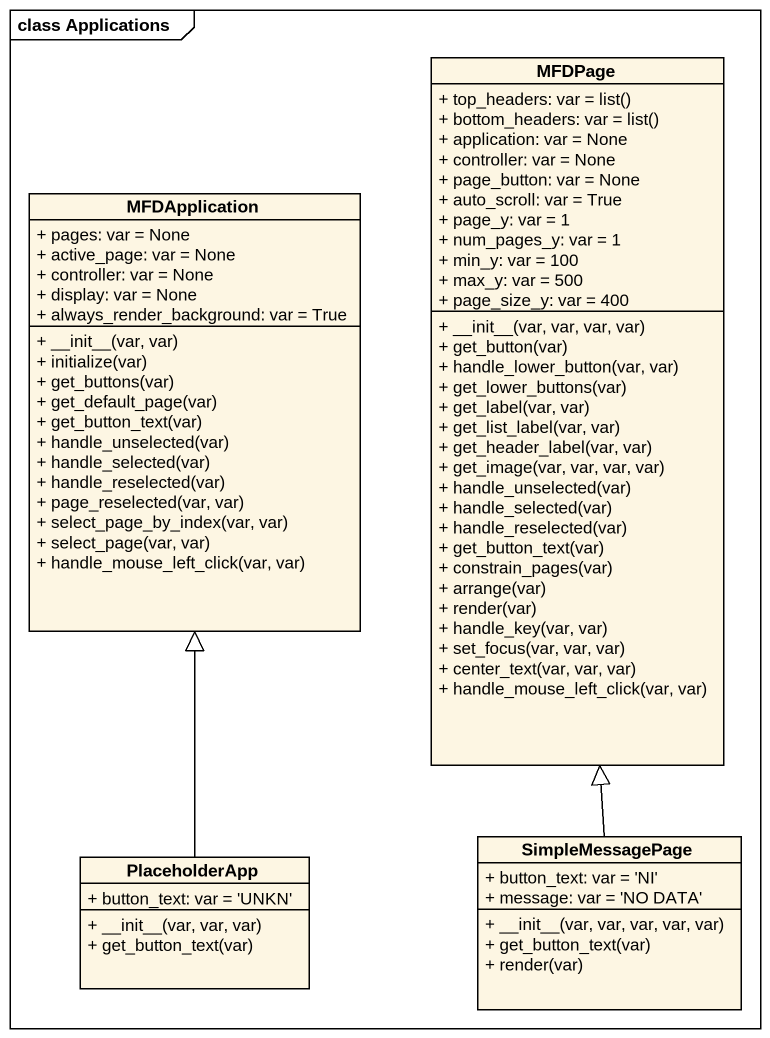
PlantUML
@startuml
mainframe class Applications
hide circle
hide empty members
skinparam classAttributeIconSize 0
class MFDPage {
  {field} + top_headers: var = list()
  {field} + bottom_headers: var = list()
  + application: var = None
  + controller: var = None
  + page_button: var = None
  + auto_scroll: var = True
  + page_y: var = 1
  + num_pages_y: var = 1
  + min_y: var = 100
  + max_y: var = 500
  + page_size_y: var = 400
  + ~__init~__(var, var, var, var)
  + get_button(var)
  + handle_lower_button(var, var)
  + get_lower_buttons(var)
  + get_label(var, var)
  + get_list_label(var, var)
  + get_header_label(var, var)
  + get_image(var, var, var, var)
  + handle_unselected(var)
  + handle_selected(var)
  + handle_reselected(var)
  + get_button_text(var)
  + constrain_pages(var)
  + arrange(var)
  + render(var)
  + handle_key(var, var)
  + set_focus(var, var, var)
  + center_text(var, var, var)
  + handle_mouse_left_click(var, var)
}
class MFDApplication {
  + pages: var = None
  + active_page: var = None
  + controller: var = None
  + display: var = None
  + always_render_background: var = True
  + ~__init~__(var, var)
  + initialize(var)
  + get_buttons(var)
  + get_default_page(var)
  + get_button_text(var)
  + handle_unselected(var)
  + handle_selected(var)
  + handle_reselected(var)
  + page_reselected(var, var)
  + select_page_by_index(var, var)
  + select_page(var, var)
  + handle_mouse_left_click(var, var)
}
class PlaceholderApp {
  + button_text: var = 'UNKN'
  + ~__init~__(var, var, var)
  + get_button_text(var)
}
class SimpleMessagePage {
  + button_text: var = 'NI'
  + message: var = 'NO DATA'
  + ~__init~__(var, var, var, var, var)
  + get_button_text(var)
  + render(var)
}
PlaceholderApp -up-|> MFDApplication
SimpleMessagePage -up-|> MFDPage
@enduml
